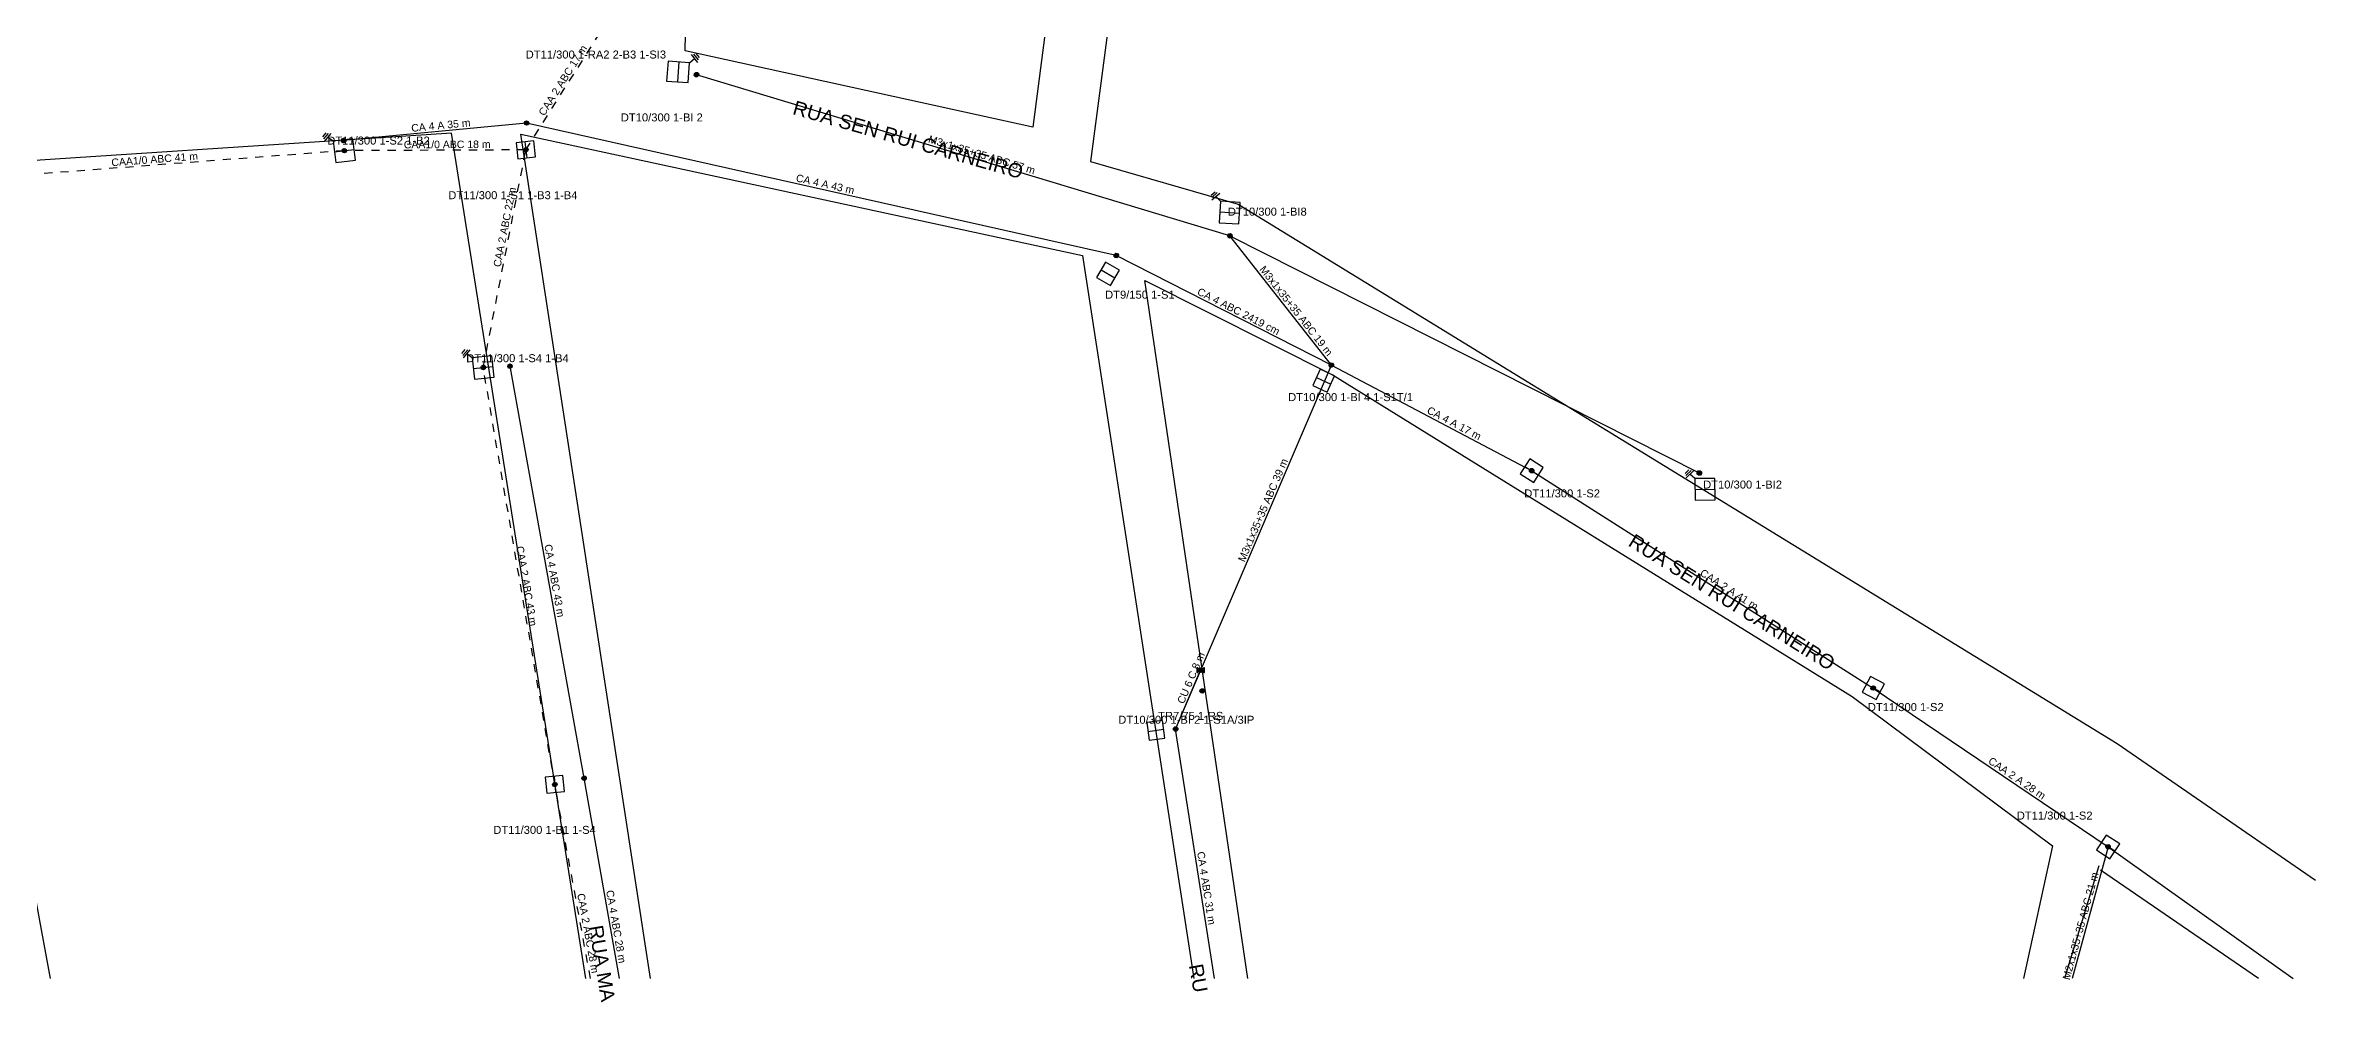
# Model space of a CAD drawing. Extents: x 220580 to 221647, y 9236669 to 9238016.
# Drawn here: x 221192.7 to 221646.7, y 9236670 to 9236861.4 of the extents above; entities that cross this region are included whole.
import ezdxf

# ---------------------------------------------------------------- set-up
doc = ezdxf.new("R2010")
doc.units = 0
doc.linetypes.add('PDF_DASH_1p63_1p63', pattern=[3.252816, 1.626408, -1.626408])
for name, color, linetype in [('COR_000000', 250, 'Continuous'), ('COR_0000FF', 5, 'Continuous'), ('COR_008000', 97, 'Continuous'), ('COR_808080', 8, 'Continuous'), ('COR_994533', 18, 'Continuous'), ('COR_FFFFFF', 7, 'Continuous'), ('TXT_000000', 250, 'Continuous'), ('TXT_0F0F0F', 250, 'Continuous'), ('TXT_800000', 17, 'Continuous'), ('TXT_FF0000', 1, 'Continuous')]:
    doc.layers.add(name, color=color, linetype=linetype)
doc.styles.add('Arial', font='arial.ttf')

msp = doc.modelspace()

# ---------------------------------------------------------------- hatches: boundary and pattern name
at = {"layer": 'COR_000000'}
h = msp.add_hatch(color=7, dxfattribs=at)
h.dxf.hatch_style = 1
h.paths.add_polyline_path([(221323.08, 9236855.12), (221322.72, 9236855.15), (221322.49, 9236855.41), (221322.51, 9236855.76), (221322.79, 9236855.99), (221323.14, 9236855.97), (221323.38, 9236855.71), (221323.35, 9236855.36)])
h = msp.add_hatch(color=7, dxfattribs=at)
h.dxf.hatch_style = 1
h.paths.add_polyline_path([(221288.96, 9236846.35), (221289.28, 9236846.21), (221289.41, 9236845.89), (221289.27, 9236845.56), (221288.94, 9236845.44), (221288.6, 9236845.58), (221288.48, 9236845.91), (221288.62, 9236846.22)])
h = msp.add_hatch(color=7, dxfattribs=at)
h.dxf.hatch_style = 1
h.paths.add_polyline_path([(221252.59, 9236841.97), (221252.24, 9236841.93), (221251.96, 9236842.15), (221251.93, 9236842.49), (221252.15, 9236842.78), (221252.51, 9236842.81), (221252.78, 9236842.59), (221252.81, 9236842.24)])
h = msp.add_hatch(color=7, dxfattribs=at)
h.dxf.hatch_style = 1
h.paths.add_polyline_path([(221252.97, 9236840.42), (221252.88, 9236840.07), (221252.57, 9236839.9), (221252.23, 9236839.99), (221252.06, 9236840.31), (221252.15, 9236840.65), (221252.46, 9236840.82), (221252.8, 9236840.73)])
h = msp.add_hatch(color=7, dxfattribs=at)
h.dxf.hatch_style = 1
h.paths.add_polyline_path([(221289.27, 9236840.58), (221289.17, 9236840.23), (221288.86, 9236840.06), (221288.53, 9236840.16), (221288.36, 9236840.46), (221288.45, 9236840.81), (221288.76, 9236840.98), (221289.1, 9236840.89)])
h = msp.add_hatch(color=7, dxfattribs=at)
h.dxf.hatch_style = 1
h.paths.add_polyline_path([(221430.07, 9236823.23), (221429.86, 9236822.93), (221429.52, 9236822.87), (221429.24, 9236823.08), (221429.18, 9236823.43), (221429.38, 9236823.72), (221429.73, 9236823.78), (221430.02, 9236823.58)])
h = msp.add_hatch(color=7, dxfattribs=at)
h.dxf.hatch_style = 1
h.paths.add_polyline_path([(221407.28, 9236819.17), (221407, 9236818.95), (221406.65, 9236819), (221406.44, 9236819.28), (221406.49, 9236819.63), (221406.77, 9236819.85), (221407.12, 9236819.81), (221407.33, 9236819.52)])
h = msp.add_hatch(color=7, dxfattribs=at)
h.dxf.hatch_style = 1
h.paths.add_polyline_path([(221280.34, 9236796.55), (221280, 9236796.65), (221279.82, 9236796.95), (221279.92, 9236797.29), (221280.23, 9236797.47), (221280.58, 9236797.38), (221280.75, 9236797.07), (221280.65, 9236796.73)])
h = msp.add_hatch(color=7, dxfattribs=at)
h.dxf.hatch_style = 1
h.paths.add_polyline_path([(221285.29, 9236797.54), (221285.6, 9236797.72), (221285.94, 9236797.63), (221286.11, 9236797.33), (221286.02, 9236796.98), (221285.71, 9236796.8), (221285.37, 9236796.88), (221285.2, 9236797.19)])
h = msp.add_hatch(color=7, dxfattribs=at)
h.dxf.hatch_style = 1
h.paths.add_polyline_path([(221449.52, 9236797.73), (221449.8, 9236797.94), (221450.16, 9236797.89), (221450.36, 9236797.6), (221450.3, 9236797.25), (221450.01, 9236797.05), (221449.66, 9236797.09), (221449.46, 9236797.38)])
h = msp.add_hatch(color=7, dxfattribs=at)
h.dxf.hatch_style = 1
h.paths.add_polyline_path([(221490.15, 9236776.79), (221490.4, 9236776.54), (221490.41, 9236776.19), (221490.16, 9236775.94), (221489.8, 9236775.94), (221489.55, 9236776.19), (221489.54, 9236776.54), (221489.79, 9236776.79)])
h = msp.add_hatch(color=7, dxfattribs=at)
h.dxf.hatch_style = 1
h.paths.add_polyline_path([(221523.06, 9236776.07), (221523.28, 9236776.34), (221523.63, 9236776.38), (221523.9, 9236776.15), (221523.93, 9236775.8), (221523.7, 9236775.52), (221523.35, 9236775.49), (221523.08, 9236775.71)])
h = msp.add_hatch(color=7, dxfattribs=at)
h.dxf.hatch_style = 1
h.paths.add_polyline_path([(221423.29, 9236736.46), (221423.41, 9236736.8), (221423.72, 9236736.96), (221424.05, 9236736.84), (221424.21, 9236736.52), (221424.09, 9236736.18), (221423.78, 9236736.02), (221423.45, 9236736.14)])
h = msp.add_hatch(color=7, dxfattribs=at)
h.dxf.hatch_style = 1
h.paths.add_polyline_path([(221423.62, 9236732.21), (221423.65, 9236732.57), (221423.92, 9236732.8), (221424.26, 9236732.77), (221424.5, 9236732.5), (221424.47, 9236732.14), (221424.21, 9236731.91), (221423.86, 9236731.94)])
h = msp.add_hatch(color=7, dxfattribs=at)
h.dxf.hatch_style = 1
h.paths.add_polyline_path([(221558.23, 9236733.38), (221558.57, 9236733.29), (221558.74, 9236732.98), (221558.65, 9236732.64), (221558.33, 9236732.48), (221557.99, 9236732.57), (221557.81, 9236732.87), (221557.91, 9236733.21)])
h = msp.add_hatch(color=7, dxfattribs=at)
h.dxf.hatch_style = 1
h.paths.add_polyline_path([(221418.93, 9236724.3), (221418.57, 9236724.3), (221418.33, 9236724.55), (221418.34, 9236724.9), (221418.59, 9236725.15), (221418.95, 9236725.15), (221419.2, 9236724.9), (221419.19, 9236724.55)])
h = msp.add_hatch(color=7, dxfattribs=at)
h.dxf.hatch_style = 1
h.paths.add_polyline_path([(221294.65, 9236713.19), (221294.31, 9236713.3), (221294.14, 9236713.61), (221294.25, 9236713.94), (221294.57, 9236714.11), (221294.91, 9236714), (221295.07, 9236713.69), (221294.97, 9236713.35)])
h = msp.add_hatch(color=7, dxfattribs=at)
h.dxf.hatch_style = 1
h.paths.add_polyline_path([(221300.87, 9236714.7), (221300.6, 9236714.46), (221300.25, 9236714.48), (221300.03, 9236714.75), (221300.05, 9236715.1), (221300.32, 9236715.34), (221300.67, 9236715.31), (221300.9, 9236715.05)])
h = msp.add_hatch(color=7, dxfattribs=at)
h.dxf.hatch_style = 1
h.paths.add_polyline_path([(221605.1, 9236700.74), (221604.82, 9236700.96), (221604.77, 9236701.3), (221604.99, 9236701.58), (221605.35, 9236701.62), (221605.63, 9236701.41), (221605.68, 9236701.06), (221605.46, 9236700.78)])

# ---------------------------------------------------------------- linework, layer by layer
at = {"layer": 'COR_000000', "color": 7, "linetype": 'Continuous'}
for points in [[(221317.27, 9236858.25), (221316.96, 9236854.29), (221321.26, 9236853.97), (221321.56, 9236857.93), (221317.27, 9236858.25)], [(221319.41, 9236858.09), (221319.11, 9236854.13)], [(221323.08, 9236855.12), (221322.72, 9236855.15), (221322.49, 9236855.41), (221322.51, 9236855.76), (221322.79, 9236855.99), (221323.14, 9236855.97), (221323.38, 9236855.71), (221323.35, 9236855.36), (221323.08, 9236855.12)], [(221288.96, 9236846.35), (221289.28, 9236846.21), (221289.41, 9236845.89), (221289.27, 9236845.56), (221288.94, 9236845.44), (221288.6, 9236845.58), (221288.48, 9236845.91), (221288.62, 9236846.22), (221288.96, 9236846.35)], [(221250.81, 9236837.98), (221254.75, 9236838.46), (221254.23, 9236842.74), (221250.29, 9236842.26), (221250.81, 9236837.98)], [(221250.55, 9236840.12), (221254.49, 9236840.6)], [(221252.59, 9236841.97), (221252.24, 9236841.93), (221251.96, 9236842.15), (221251.93, 9236842.49), (221252.15, 9236842.78), (221252.51, 9236842.81), (221252.78, 9236842.59), (221252.81, 9236842.24), (221252.59, 9236841.97)], [(221252.97, 9236840.42), (221252.88, 9236840.07), (221252.57, 9236839.9), (221252.23, 9236839.99), (221252.06, 9236840.31), (221252.15, 9236840.65), (221252.46, 9236840.82), (221252.8, 9236840.73), (221252.97, 9236840.42)], [(221286.86, 9236841.9), (221287.23, 9236838.74), (221290.77, 9236839.15), (221290.4, 9236842.33), (221286.86, 9236841.9)], [(221289.27, 9236840.58), (221289.17, 9236840.23), (221288.86, 9236840.06), (221288.53, 9236840.16), (221288.36, 9236840.46), (221288.45, 9236840.81), (221288.76, 9236840.98), (221289.1, 9236840.89), (221289.27, 9236840.58)], [(221288.63, 9236842.12), (221289, 9236838.93)], [(221427.45, 9236825.96), (221431.41, 9236825.71), (221431.69, 9236830), (221427.72, 9236830.26), (221427.45, 9236825.96)], [(221427.58, 9236828.11), (221431.55, 9236827.86)], [(221430.07, 9236823.23), (221429.86, 9236822.93), (221429.52, 9236822.87), (221429.24, 9236823.08), (221429.18, 9236823.43), (221429.38, 9236823.72), (221429.73, 9236823.78), (221430.02, 9236823.58), (221430.07, 9236823.23)], [(221402.96, 9236815), (221405.73, 9236813.4), (221407.51, 9236816.48), (221404.74, 9236818.08), (221402.96, 9236815)], [(221407.28, 9236819.17), (221407, 9236818.95), (221406.65, 9236819), (221406.44, 9236819.28), (221406.49, 9236819.63), (221406.77, 9236819.85), (221407.12, 9236819.81), (221407.33, 9236819.52), (221407.28, 9236819.17)], [(221403.85, 9236816.54), (221406.63, 9236814.94)], [(221278.53, 9236794.66), (221282.49, 9236795.08), (221282.04, 9236799.36), (221278.08, 9236798.95), (221278.53, 9236794.66)], [(221278.31, 9236796.8), (221282.26, 9236797.22)], [(221280.34, 9236796.55), (221280, 9236796.65), (221279.82, 9236796.95), (221279.92, 9236797.29), (221280.23, 9236797.47), (221280.58, 9236797.38), (221280.75, 9236797.07), (221280.65, 9236796.73), (221280.34, 9236796.55)], [(221285.29, 9236797.54), (221285.6, 9236797.72), (221285.94, 9236797.63), (221286.11, 9236797.33), (221286.02, 9236796.98), (221285.71, 9236796.8), (221285.37, 9236796.88), (221285.2, 9236797.19), (221285.29, 9236797.54)], [(221446.18, 9236793.41), (221449.09, 9236792.09), (221450.56, 9236795.34), (221447.65, 9236796.66), (221446.18, 9236793.41)], [(221446.91, 9236795.03), (221449.83, 9236793.71)], [(221449.52, 9236797.73), (221449.8, 9236797.94), (221450.16, 9236797.89), (221450.36, 9236797.6), (221450.3, 9236797.25), (221450.01, 9236797.05), (221449.66, 9236797.09), (221449.46, 9236797.38), (221449.52, 9236797.73)], [(221487.66, 9236775.73), (221490.36, 9236774.01), (221492.28, 9236777.02), (221489.58, 9236778.73), (221487.66, 9236775.73)], [(221488.62, 9236777.23), (221491.33, 9236775.51)], [(221490.15, 9236776.79), (221490.4, 9236776.54), (221490.41, 9236776.19), (221490.16, 9236775.94), (221489.8, 9236775.94), (221489.55, 9236776.19), (221489.54, 9236776.54), (221489.79, 9236776.79), (221490.15, 9236776.79)], [(221523.06, 9236776.07), (221523.28, 9236776.34), (221523.63, 9236776.38), (221523.9, 9236776.15), (221523.93, 9236775.8), (221523.7, 9236775.52), (221523.35, 9236775.49), (221523.08, 9236775.71), (221523.06, 9236776.07)], [(221522.65, 9236770.49), (221526.63, 9236770.53), (221526.57, 9236774.84), (221522.59, 9236774.79), (221522.65, 9236770.49)], [(221522.62, 9236772.64), (221526.6, 9236772.68)], [(221422.97, 9236736.95), (221422.97, 9236736.03), (221423.19, 9236736.03), (221423.19, 9236736.95), (221422.97, 9236736.95)], [(221423.19, 9236736.23), (221424.32, 9236736.23), (221424.32, 9236736.74), (221423.19, 9236736.74), (221423.19, 9236736.23)], [(221423.29, 9236736.46), (221423.41, 9236736.8), (221423.72, 9236736.96), (221424.05, 9236736.84), (221424.21, 9236736.52), (221424.09, 9236736.18), (221423.78, 9236736.02), (221423.45, 9236736.14), (221423.29, 9236736.46)], [(221424.32, 9236736.95), (221424.32, 9236736.03), (221424.53, 9236736.03), (221424.53, 9236736.95), (221424.32, 9236736.95)], [(221423.62, 9236732.21), (221423.65, 9236732.57), (221423.92, 9236732.8), (221424.26, 9236732.77), (221424.5, 9236732.5), (221424.47, 9236732.14), (221424.21, 9236731.91), (221423.86, 9236731.94), (221423.62, 9236732.21)], [(221556.03, 9236732.1), (221558.86, 9236730.61), (221560.52, 9236733.77), (221557.69, 9236735.25), (221556.03, 9236732.1)], [(221556.86, 9236733.68), (221559.7, 9236732.18)], [(221558.23, 9236733.38), (221558.57, 9236733.29), (221558.74, 9236732.98), (221558.65, 9236732.64), (221558.33, 9236732.48), (221557.99, 9236732.57), (221557.81, 9236732.87), (221557.91, 9236733.21), (221558.23, 9236733.38)], [(221413.45, 9236722.5), (221416.61, 9236722.92), (221416.15, 9236726.45), (221412.98, 9236726.03), (221413.45, 9236722.5)], [(221413.21, 9236724.26), (221416.4, 9236724.69)], [(221418.93, 9236724.3), (221418.57, 9236724.3), (221418.33, 9236724.55), (221418.34, 9236724.9), (221418.59, 9236725.15), (221418.95, 9236725.15), (221419.2, 9236724.9), (221419.19, 9236724.55), (221418.93, 9236724.3)], [(221292.68, 9236715.08), (221292.99, 9236711.89), (221296.54, 9236712.25), (221296.23, 9236715.42), (221292.68, 9236715.08)], [(221294.65, 9236713.19), (221294.31, 9236713.3), (221294.14, 9236713.61), (221294.25, 9236713.94), (221294.57, 9236714.11), (221294.91, 9236714), (221295.07, 9236713.69), (221294.97, 9236713.35), (221294.65, 9236713.19)], [(221294.45, 9236715.25), (221294.77, 9236712.06)], [(221300.87, 9236714.7), (221300.6, 9236714.46), (221300.25, 9236714.48), (221300.03, 9236714.75), (221300.05, 9236715.1), (221300.32, 9236715.34), (221300.67, 9236715.31), (221300.9, 9236715.05), (221300.87, 9236714.7)], [(221607.55, 9236701.8), (221604.86, 9236703.54), (221602.93, 9236700.56), (221605.6, 9236698.81), (221607.55, 9236701.8)], [(221606.57, 9236700.3), (221603.88, 9236702.05)], [(221605.1, 9236700.74), (221604.82, 9236700.96), (221604.77, 9236701.3), (221604.99, 9236701.58), (221605.35, 9236701.62), (221605.63, 9236701.41), (221605.68, 9236701.06), (221605.46, 9236700.78), (221605.1, 9236700.74)]]:
    msp.add_lwpolyline(points, dxfattribs=at)
at = {"layer": 'COR_0000FF', "color": 5, "linetype": 'PDF_DASH_1p63_1p63', "true_color": 0x0000ff}
for points in [[(221288.82, 9236840.52), (221306.63, 9236868.7)], [(221252.52, 9236840.36), (221172, 9236834.23)], [(221288.82, 9236840.52), (221252.52, 9236840.36)], [(221280.29, 9236797.01), (221288.82, 9236840.52)], [(221294.61, 9236713.65), (221280.29, 9236797.01)], [(221301.75, 9236674.83), (221294.61, 9236713.65)]]:
    msp.add_lwpolyline(points, dxfattribs=at)
at = {"layer": 'COR_008000', "color": 96, "linetype": 'Continuous', "true_color": 0x008000}
for points in [[(221429.62, 9236823.32), (221322.93, 9236855.55)], [(221288.94, 9236845.89), (221252.37, 9236842.37)], [(221406.88, 9236819.4), (221288.94, 9236845.89)], [(221429.62, 9236823.32), (221523.49, 9236775.93)], [(221449.91, 9236797.5), (221429.62, 9236823.32)], [(221449.91, 9236797.5), (221406.88, 9236819.4)], [(221300.46, 9236714.9), (221285.65, 9236797.26)], [(221418.76, 9236724.73), (221449.91, 9236797.5)], [(221449.91, 9236797.5), (221489.97, 9236776.37)], [(221489.97, 9236776.37), (221558.28, 9236732.93)], [(221418.76, 9236724.73), (221423.75, 9236736.49)], [(221558.28, 9236732.93), (221605.23, 9236701.18)], [(221426.56, 9236674.83), (221418.76, 9236724.73)], [(221307.52, 9236674.83), (221300.46, 9236714.9)], [(221605.23, 9236701.18), (221598.07, 9236674.83)], [(221605.23, 9236701.18), (221642.24, 9236674.83)]]:
    msp.add_lwpolyline(points, dxfattribs=at)
at = {"layer": 'COR_808080', "color": 8, "linetype": 'Continuous', "true_color": 0x808080}
for points in [[(221400.73, 9236926.11), (221390.17, 9236845.06), (221320.7, 9236860.3), (221322.08, 9236929.16), (221401.31, 9236926.11)], [(221563.23, 9236917.12), (221501.91, 9236922.58), (221412.87, 9236922.69), (221401.76, 9236838.18), (221431.29, 9236829.65), (221607.04, 9236721.82), (221646.73, 9236694.55)], [(221300.79, 9236674.83), (221273.97, 9236843.88), (221168.2, 9236836.95), (221138.74, 9236831.59), (221100.07, 9236818.65), (221104.9, 9236807.24), (221125.47, 9236797.53), (221164.36, 9236797.31), (221172.2, 9236790.98), (221193.7, 9236674.83)], [(221313.74, 9236674.83), (221287.84, 9236843.65), (221400.12, 9236819.38), (221422.38, 9236674.83)], [(221433.21, 9236674.83), (221412.58, 9236814.38), (221450.28, 9236795.49), (221554.08, 9236731.25), (221594.14, 9236701.36), (221588.33, 9236674.83)], [(221603.4, 9236697.36), (221596.52, 9236674.83)], [(221635.3, 9236674.83), (221603.71, 9236696.5)]]:
    msp.add_lwpolyline(points, dxfattribs=at)
at = {"layer": 'COR_994533', "color": 15, "linetype": 'Continuous', "true_color": 0x994533}
for points in [[(221321.56, 9236857.93), (221322.51, 9236858.81)], [(221321.85, 9236859.61), (221323.17, 9236858.02)], [(221322.35, 9236859.66), (221323.27, 9236858.54)], [(221322.79, 9236859.78), (221323.45, 9236858.98)], [(221248.23, 9236843.1), (221248.88, 9236843.91)], [(221248.43, 9236842.7), (221249.35, 9236843.82)], [(221248.57, 9236842.21), (221249.89, 9236843.82)], [(221250.29, 9236842.26), (221249.23, 9236843.02)], [(221425.85, 9236831.47), (221426.64, 9236832.13)], [(221425.98, 9236831.03), (221427.09, 9236831.97)], [(221426.03, 9236830.53), (221427.61, 9236831.87)], [(221427.72, 9236830.26), (221426.82, 9236831.2)], [(221276.04, 9236799.82), (221276.71, 9236800.61)], [(221276.24, 9236799.41), (221277.18, 9236800.52)], [(221276.37, 9236798.93), (221277.71, 9236800.52)], [(221278.08, 9236798.95), (221277.04, 9236799.72)], [(221520.64, 9236775.85), (221521.38, 9236776.58)], [(221520.8, 9236775.42), (221521.83, 9236776.45)], [(221520.89, 9236774.93), (221522.37, 9236776.39)], [(221522.59, 9236774.79), (221521.62, 9236775.66)]]:
    msp.add_lwpolyline(points, dxfattribs=at)
at = {"layer": 'COR_FFFFFF', "color": 7, "linetype": 'Continuous', "true_color": 0xffffff}
for points in [[(221423.19, 9236736.74), (221423.19, 9236736.23)], [(221424.32, 9236736.74), (221424.32, 9236736.23)]]:
    msp.add_lwpolyline(points, dxfattribs=at)

# ---------------------------------------------------------------- texts
at = {"layer": 'TXT_000000', "color": 7, "char_height": 1.6, "attachment_point": 7, "style": 'Arial'}
for s, insert in [('DT11/300 1-RA2 2-B3 1-SI3 ', (221288.78, 9236858.76)), ('DT10/300 1-BI 2 ', (221307.81, 9236846.19)), ('DT11/300 1-S2 1-B2 ', (221249.1, 9236841.56)), ('DT11/300 1-S1 1-B3 1-B4 ', (221273.3, 9236830.64)), ('DT10/300 1-BI8 ', (221429.2, 9236827.35)), ('DT9/150 1-S1 ', (221404.65, 9236810.75)), ('DT11/300 1-S4 1-B4 ', (221276.89, 9236798.05)), ('DT10/300 1-BI 4 1-S1T/1 ', (221441.26, 9236790.27)), ('DT11/300 1-S2 ', (221488.47, 9236771.02)), ('DT10/300 1-BI2 ', (221524.25, 9236772.79)), ('DT10/300 1-BI 2 1-S1A/3IP ', (221407.29, 9236725.77)), ('TR7/75 1-RS ', (221415.26, 9236726.54)), ('DT11/300 1-S2 ', (221557.19, 9236728.3)), ('DT11/300 1-S2 ', (221586.97, 9236706.61)), ('DT11/300 1-B1 1-S4 ', (221282.3, 9236703.75))]:
    msp.add_mtext(s, dxfattribs=dict(at, insert=insert))
at = {"layer": 'TXT_0F0F0F', "color": 7, "char_height": 1.5, "attachment_point": 7, "style": 'Arial'}
for s, insert, rotation in [('  CAA 2 ABC 17 m ', (221291.91, 9236846.18), 57.7043), ('  CA 4 A 35 m ', (221264.82, 9236843.98), 5.5042), ('  CAA1/0 ABC 18 m ', (221263.25, 9236840.8), 0.2506), ('  M3x1x35+35 ABC 57 m ', (221368.05, 9236842.35), 343.1914), ('  CAA1/0 ABC 41 m ', (221204.83, 9236837.13), 4.3519), ('CA 4 A 43 m ', (221342.72, 9236834.22), 347.339), ('  CAA 2 ABC 22 m ', (221283.56, 9236815.85), 78.9109), ('  M3x1x35+35 ABC 19 m ', (221434.7, 9236817.51), 308.139), ('  CA 4 ABC 2419 cm ', (221421.87, 9236812.2), 333.0155), ('CA 4 A 17 m ', (221468.85, 9236787.96), 332.1965), ('  M3x1x35+35 ABC 39 m ', (221432.11, 9236756.92), 66.8303), ('  CAA 2 ABC 43 m ', (221286.65, 9236762.32), 279.7491), ('  CA 4 ABC 43 m ', (221292.29, 9236762.67), 280.1924), ('  CAA 2 A 41 m ', (221522.47, 9236756.18), 327.5473), ('CU 6 C 8 m ', (221420.4, 9236729.62), 67.0305), ('  CAA 2 A 28 m ', (221580.13, 9236718.63), 325.9315), ('  CA 4 ABC 31 m ', (221422.84, 9236701.26), 278.8805), ('M2x1x35+35 ABC 21 m ', (221597.56, 9236674.45), 74.8023), ('  CAA 2 ABC 28 m ', (221298.83, 9236692.88), 280.4224), ('  CA 4 ABC 28 m ', (221304.63, 9236693.53), 279.9993)]:
    msp.add_mtext(s, dxfattribs=dict(at, insert=insert, rotation=rotation))
at = {"layer": 'TXT_800000', "color": 16, "true_color": 0x800000, "attachment_point": 7, "style": 'Arial'}
for s, insert, char_height, rotation in [(' RUA SEN RUI CARNEIRO', (221340.91, 9236847.96), 2.8395, 344.129), (' RUA SEN RUI CARNEIRO', (221508.11, 9236762.04), 2.8395, 328.0677), (' RUA MA', (221301.17, 9236686.34), 2.839, 279.4108), (' RU', (221421.15, 9236678.57), 2.84, 280.2888)]:
    msp.add_mtext(s, dxfattribs=dict(at, insert=insert, char_height=char_height, rotation=rotation))
at = {"layer": 'TXT_FF0000', "color": 1, "true_color": 0xff0000, "insert": (221186.93, 9236860.25), "char_height": 6.374, "attachment_point": 7, "rotation": 36.9742, "style": 'Arial'}
msp.add_mtext('104414', dxfattribs=at)

doc.saveas('drawing.dxf')
